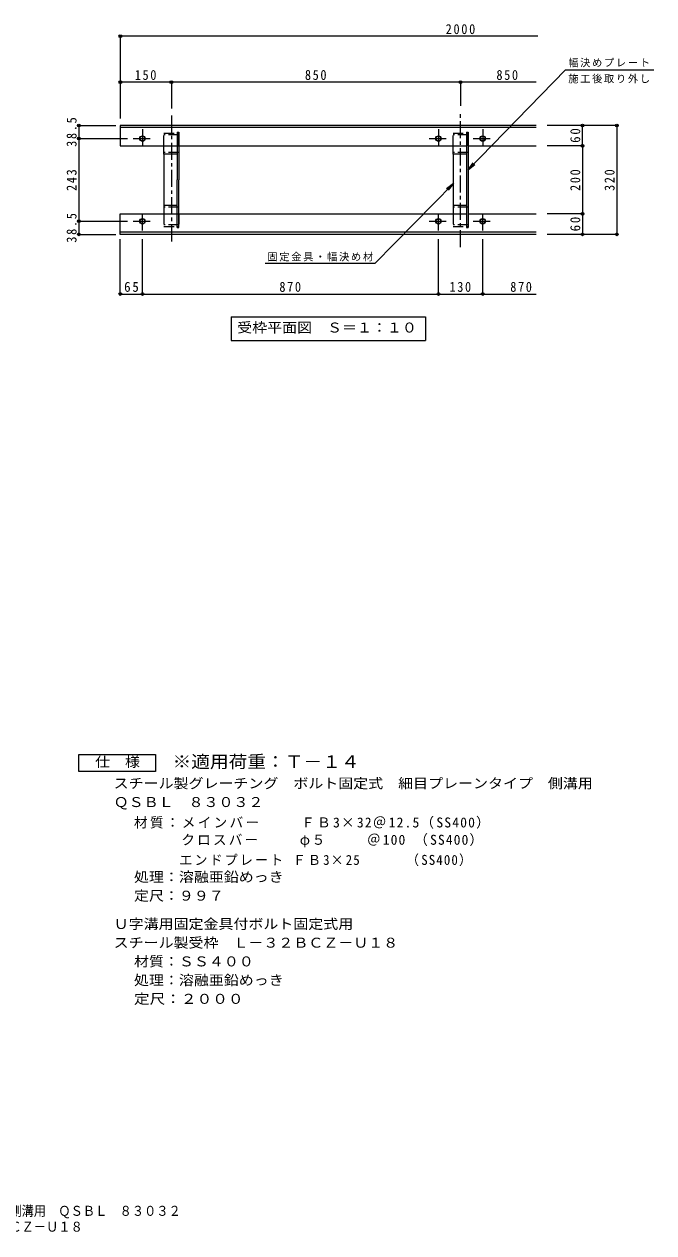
# Model space of a CAD drawing. Units: millimetres at full size, sheet at 1:10, with parts at other scales. Extents: x -2101 to 2475, y -1960 to 1590.
# Drawn here: x 624 to 2475, y -1960 to 1590 of the extents above; entities that cross this region are included whole.
import ezdxf
from ezdxf.enums import TextEntityAlignment as Align

# ---------------------------------------------------------------- set-up
doc = ezdxf.new("R2010")
doc.units = ezdxf.units.MM
doc.header["$LTSCALE"] = 10
doc.header["$PDMODE"] = 32
doc.header["$PDSIZE"] = 8
doc.linetypes.add('CHAIN1', pattern=[8, 5, -1, 1, -1])
doc.linetypes.add('DASHED3', pattern=[4, 3, -1])
for name, color, linetype, lineweight in [('C-0', 7, 'CHAIN1', 9), ('C-1', 2, 'Continuous', 9), ('C-4', 7, 'Continuous', 9), ('C-5', 4, 'DASHED3', 9), ('D-4', 7, 'Continuous', 9), ('D-5', 7, 'Continuous', 9)]:
    doc.layers.add(name, color=color, linetype=linetype, lineweight=lineweight)
doc.layers.add('F-4_F-4ﾚｲﾔ', color=2, linetype='Continuous')
doc.styles.add('ＭＳ ゴシック', font='')
doc.styles.get('ＭＳ ゴシック').set_extended_font_data('MS Gothic')

msp = doc.modelspace()

# ---------------------------------------------------------------- linework, layer by layer
at = {"layer": 'C-0'}
for p, q in [((1056.99, 1321.76), (1056.99, 943.36)), ((1906.99, 935.27), (1906.99, 1329.85))]:
    msp.add_line(p, q, dxfattribs=at)
at = {"layer": 'C-1'}
for p, q in [((2129, 1292.56), (906.99, 1292.56)), ((906.99, 1292.56), (906.99, 1232.56)), ((2129, 1286.56), (906.99, 1286.56)), ((906.99, 1232.56), (1924.49, 1232.56)), ((1928.99, 1232.56), (2129, 1232.56)), ((906.99, 1032.56), (1924.49, 1032.56)), ((1928.99, 1032.56), (2129, 1032.56)), ((2129, 978.56), (906.99, 978.56))]:
    msp.add_line(p, q, dxfattribs=at)
at = {"layer": 'C-1', "linetype": 'CHAIN1'}
for p, q in [((971.99, 1281.56), (971.99, 1226.56)), ((1841.99, 1281.56), (1841.99, 1226.56)), ((1971.99, 1281.56), (1971.99, 1226.56)), ((944.49, 1254.06), (999.49, 1254.06)), ((1814.49, 1254.06), (1869.49, 1254.06)), ((1944.49, 1254.06), (1999.49, 1254.06)), ((971.99, 983.56), (971.99, 1038.56)), ((1841.99, 983.56), (1841.99, 1038.56)), ((1971.99, 983.56), (1971.99, 1038.56)), ((944.49, 1011.06), (999.49, 1011.06)), ((1814.49, 1011.06), (1869.49, 1011.06)), ((1944.49, 1011.06), (1999.49, 1011.06))]:
    msp.add_line(p, q, dxfattribs=at)
at = {"layer": 'C-1'}
msp.add_lwpolyline([(2129, 972.56), (906.99, 972.56), (906.99, 1032.56)], dxfattribs=at)
for centre, radius in [((971.99, 1254.06), 8), ((971.99, 1254.06), 6.92), ((1841.99, 1254.06), 8), ((1841.99, 1254.06), 6.92), ((1971.99, 1254.06), 8), ((1971.99, 1254.06), 6.92), ((971.99, 1011.06), 8), ((971.99, 1011.06), 6.92), ((1841.99, 1011.06), 8), ((1841.99, 1011.06), 6.92), ((1971.99, 1011.06), 8), ((1971.99, 1011.06), 6.92)]:
    msp.add_circle(centre, radius, dxfattribs=at)
at = {"layer": 'C-4'}
for p, q in [((2134.18, 1554.42), (906.99, 1554.42)), ((906.99, 1554.42), (906.99, 1312.56)), ((1056.99, 1419.74), (906.99, 1419.74)), ((1056.99, 1419.74), (1056.99, 1341.76)), ((1906.99, 1419.74), (1056.99, 1419.74)), ((2129, 1419.74), (1906.99, 1419.74)), ((1906.99, 1419.74), (1906.99, 1349.85)), ((781.78, 1292.56), (893.78, 1292.56)), ((784.78, 1292.56), (784.78, 1254.06)), ((2368.93, 1292.56), (2161.07, 1292.56)), ((2265.07, 1232.56), (2265.07, 1292.56)), ((2365.93, 1292.56), (2365.93, 972.56)), ((781.78, 1254.06), (928.53, 1254.06)), ((784.78, 1254.06), (784.78, 1011.06)), ((2268.07, 1232.56), (2161.07, 1232.56)), ((2265.07, 1232.56), (2265.07, 1032.56)), ((2268.07, 1032.56), (2161.07, 1032.56)), ((2265.07, 1032.56), (2265.07, 972.56)), ((781.78, 1011.06), (928.53, 1011.06)), ((784.78, 1011.06), (784.78, 972.56)), ((781.78, 972.56), (893.78, 972.56)), ((2368.93, 972.56), (2161.07, 972.56)), ((906.99, 794.32), (906.99, 958.42)), ((971.99, 794.32), (971.99, 958.42)), ((1841.99, 794.32), (1841.99, 958.42)), ((1971.99, 794.32), (1971.99, 958.42)), ((906.99, 797.32), (971.99, 797.32)), ((971.99, 797.32), (1841.99, 797.32)), ((1841.99, 797.32), (1971.99, 797.32)), ((1971.99, 797.32), (2129, 797.32))]:
    msp.add_line(p, q, dxfattribs=at)
for p in [(906.99, 1554.42), (906.99, 1419.74), (1056.99, 1419.74), (1906.99, 1419.74), (784.78, 1292.56), (2265.07, 1292.56), (2365.93, 1292.56), (784.78, 1254.06), (2265.07, 1232.56), (2265.07, 1032.56), (784.78, 1011.06), (784.78, 972.56), (2265.07, 972.56), (2365.93, 972.56), (906.99, 797.32), (971.99, 797.32), (1841.99, 797.32), (1971.99, 797.32)]:
    msp.add_point(p, dxfattribs=at)
at = {"layer": 'C-5', "color": 7, "linetype": 'Continuous'}
for p, q in [((2215.88, 1455.95), (2475.05, 1455.95)), ((1928.99, 1162.42), (1948.65, 1177.87)), ((1885.78, 1121.9), (1866.11, 1106.46)), ((1655.43, 886.52), (1333.08, 886.52)), ((1232.5, 730.43), (1803.5, 730.43)), ((1803.5, 730.43), (1803.5, 660.43))]:
    msp.add_line(p, q, dxfattribs=at)
at = {"layer": 'C-5'}
for p, q in [((1034.99, 1232.56), (1034.99, 1269.56)), ((1034.99, 1269.56), (1078.99, 1269.56)), ((1078.99, 1265.06), (1034.99, 1265.06)), ((1078.99, 1232.56), (1078.99, 1269.56)), ((1884.99, 1232.56), (1884.99, 1269.56)), ((1884.99, 1269.56), (1928.99, 1269.56)), ((1928.99, 1265.06), (1884.99, 1265.06)), ((1928.99, 1232.56), (1928.99, 1269.56)), ((1078.99, 1212.56), (1034.99, 1212.56)), ((1928.99, 1212.56), (1884.99, 1212.56)), ((1078.99, 1052.56), (1034.99, 1052.56)), ((1034.99, 1032.56), (1034.99, 995.56)), ((1078.99, 1032.56), (1078.99, 995.56)), ((1928.99, 1052.56), (1884.99, 1052.56)), ((1884.99, 1032.56), (1884.99, 995.56)), ((1928.99, 1032.56), (1928.99, 995.56)), ((1078.99, 1000.06), (1034.99, 1000.06)), ((1034.99, 995.56), (1078.99, 995.56)), ((1928.99, 1000.06), (1884.99, 1000.06)), ((1884.99, 995.56), (1928.99, 995.56))]:
    msp.add_line(p, q, dxfattribs=at)
at = {"layer": 'C-5', "color": 2, "linetype": 'Continuous'}
for p, q in [((1074.49, 1272.56), (1074.49, 1132.56)), ((1074.49, 1272.56), (1078.99, 1272.56)), ((1078.99, 1272.56), (1078.99, 1132.56)), ((1924.49, 1272.56), (1924.49, 992.56)), ((1924.49, 1272.56), (1928.99, 1272.56)), ((1928.99, 1272.56), (1928.99, 992.56)), ((1074.49, 992.56), (1074.49, 1132.56)), ((1078.99, 992.56), (1078.99, 1132.56)), ((1074.49, 992.56), (1078.99, 992.56)), ((1924.49, 992.56), (1928.99, 992.56))]:
    msp.add_line(p, q, dxfattribs=at)
at = {"layer": 'C-5', "linetype": 'Continuous'}
for p, q in [((1034.99, 1208.06), (1034.99, 1232.56)), ((1074.49, 1208.06), (1034.99, 1208.06)), ((1035.78, 1057.06), (1035.78, 1208.06)), ((1884.99, 1208.06), (1884.99, 1232.56)), ((1924.49, 1208.06), (1884.99, 1208.06)), ((1885.78, 1057.06), (1885.78, 1208.06)), ((1034.99, 1057.06), (1034.99, 1032.56)), ((1074.49, 1057.06), (1034.99, 1057.06)), ((1884.99, 1057.06), (1884.99, 1032.56)), ((1924.49, 1057.06), (1884.99, 1057.06))]:
    msp.add_line(p, q, dxfattribs=at)
at = {"layer": 'C-5', "color": 7, "linetype": 'Continuous'}
for points in [[(2215.88, 1455.95), (1928.99, 1162.42), (1943.98, 1182.43)], [(1655.43, 886.52), (1885.78, 1121.9), (1870.78, 1101.9)], [(1232.5, 730.43), (1232.5, 660.43), (1803.5, 660.43)]]:
    msp.add_lwpolyline(points, dxfattribs=at)
at = {"layer": 'D-4', "color": 2}
msp.add_lwpolyline([(785.37, -605.39), (785.37, -555.39), (1010.37, -555.39), (1010.37, -605.39)], close=True, dxfattribs=at)

# ---------------------------------------------------------------- texts
at = {"layer": 'C-4', "color": 2, "char_height": 29.33, "attachment_point": 7, "style": 'ＭＳ ゴシック'}
for s, insert in [('\\T1.28;\\W0.9;2000', (1863.24, 1560.42)), ('\\T1.27;\\W0.9;150', (949.49, 1425.74)), ('\\T1.27;\\W0.9;850', (1449.49, 1425.74)), ('\\T1.27;\\W0.9;850', (2012.41, 1425.74)), ('\\T1.27;\\W0.95;65', (918.24, 803.32)), ('\\T1.27;\\W0.9;870', (1374.49, 803.32)), ('\\T1.27;\\W0.9;130', (1874.49, 803.32)), ('\\T1.27;\\W0.9;870', (2053.08, 803.32))]:
    msp.add_mtext(s, dxfattribs=dict(at, insert=insert))
at = {"layer": 'C-4', "color": 2, "char_height": 29.33, "attachment_point": 7, "rotation": 90, "style": 'ＭＳ ゴシック'}
for s, insert in [('\\T1.28;\\W0.9;38.5', (778.78, 1229.56)), ('\\T1.27;\\W0.95;60', (2259.07, 1241.31)), ('\\T1.27;\\W0.9;243', (778.78, 1100.06)), ('\\T1.27;\\W0.9;200', (2259.07, 1100.06)), ('\\T1.27;\\W0.9;320', (2359.93, 1100.06)), ('\\T1.28;\\W0.9;38.5', (778.78, 948.06)), ('\\T1.27;\\W0.95;60', (2259.07, 981.31))]:
    msp.add_mtext(s, dxfattribs=dict(at, insert=insert))
at = {"layer": 'C-5', "color": 2, "style": 'ＭＳ ゴシック', "width": 1.1}
msp.add_text('受枠平面図\u3000Ｓ＝１：１０', height=29.33, dxfattribs=at).set_placement((1250.5, 675.43), align=Align.BOTTOM_LEFT)
at = {"layer": 'C-5', "color": 7, "char_height": 21.99, "attachment_point": 7, "style": 'ＭＳ ゴシック'}
for s, insert in [('\\T1.17;幅決めプレート', (2223.38, 1463.36)), ('\\T1.17;施工後取り外し', (2223.38, 1416.1)), ('\\T1.17;固定金具・幅決め材', (1339.24, 893.18))]:
    msp.add_mtext(s, dxfattribs=dict(at, insert=insert))
at = {"layer": 'D-4', "color": 2, "style": 'ＭＳ ゴシック'}
for s, width, p in [('仕\u3000様', 1.1, (832.87, -600.39)), ('スチール製グレーチング\u3000ボルト固定式\u3000細目プレーンタイプ\u3000側溝用', 1.1, (887.46, -663.31)), ('ＱＳＢＬ\u3000８３０３２', 1.1, (887.46, -718.31)), ('処理：溶融亜鉛めっき', 1.1, (947.18, -938.31)), ('定尺：９９７', 1.1, (947.18, -993.31)), ('Ｕ字溝用固定金具付ボルト固定式用', 1.1, (887.46, -1076.39)), ('スチール製受枠\u3000Ｌ－３２ＢＣＺ－Ｕ１８', 1.1, (887.46, -1131.39)), ('材質：ＳＳ４００', 1.1, (947.18, -1186.39)), ('処理：溶融亜鉛めっき', 1.1, (947.18, -1241.39)), ('定尺：２０００', 1.15, (947.18, -1296.39))]:
    msp.add_text(s, height=29.33, dxfattribs=dict(at, width=width)).set_placement(p, align=Align.BOTTOM_LEFT)
at = {"layer": 'D-4', "color": 2, "char_height": 29.33, "attachment_point": 7, "style": 'ＭＳ ゴシック'}
for s, insert in [('\\T1.17;材質：メインバー\u3000\u3000\\~ＦＢ3×32＠12.5（SS400）', (947.18, -773.31)), ('\\T1.16;\u3000\u3000\u3000クロスバー\u3000\u3000\\~φ５\u3000\\~\u3000＠100\\~（SS400）', (947.18, -828.31)), ('\\T1.17;\\W0.95;\u3000\u3000\u3000エンドプレート\\~ＦＢ3×25\\~\\~\\~\\~\\~\\~（SS400）', (947.18, -883.31))]:
    msp.add_mtext(s, dxfattribs=dict(at, insert=insert))
at = {"layer": 'D-5', "color": 3, "style": 'ＭＳ ゴシック', "width": 1.1}
msp.add_text('※適用荷重：Ｔ－１４', height=36.66, dxfattribs=at).set_placement((1060.37, -605.39), align=Align.BOTTOM_LEFT)
at = {"layer": 'F-4_F-4ﾚｲﾔ', "style": 'ＭＳ ゴシック', "width": 0.9}
for s, p in [('スチール製グレーチング\u3000ボルト固定式\u3000細目プレーンタイプ\u3000側溝用\u3000ＱＳＢＬ\u3000８３０３２', (-463.4, -1919.05)), ('Ｕ字溝用固定金具付ボルト固定式用スチール製受枠\u3000Ｌ－３２ＢＣＺ－Ｕ１８', (-463.4, -1965.55))]:
    msp.add_text(s, height=29.33, dxfattribs=at).set_placement(p, align=Align.BOTTOM_LEFT)

doc.saveas('drawing.dxf')
